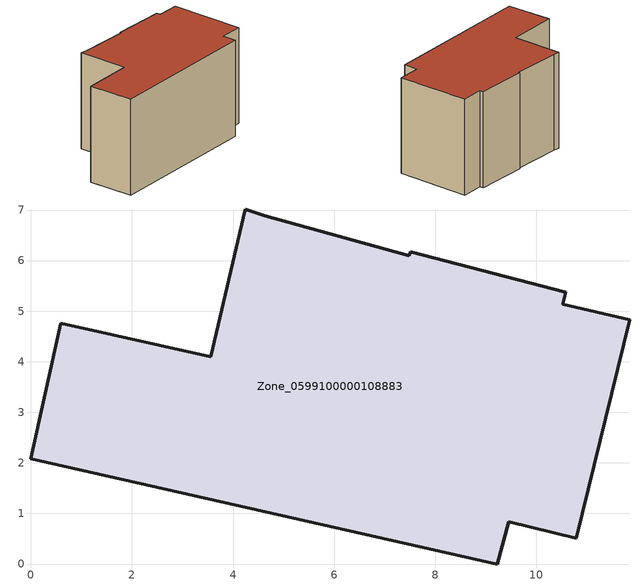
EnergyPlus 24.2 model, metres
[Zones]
Zone_0599100000108883
 floor ground (C_G): 4.63,6.89 7.48,6.09 7.5,6.17 10.58,5.37 10.52,5.14 11.85,4.83 10.79,0.51 9.46,0.84 9.23,0 0,2.08 0.6,4.76 3.56,4.1 4.25,7.02 z0
 wall outside (C_F): 10.52,5.14 10.58,5.37 7.5,6.17 7.48,6.09 4.63,6.89 4.25,7.02 3.56,4.1 0.6,4.76 0,2.08 9.23,0 9.46,0.84 10.79,0.51 11.85,4.83 10.52,5.14 z0:5.83
 roof outside (C_R): 7.48,6.09 4.63,6.89 4.25,7.02 3.56,4.1 0.6,4.76 0,2.08 9.23,0 9.46,0.84 10.79,0.51 11.85,4.83 10.52,5.14 10.58,5.37 7.5,6.17 z5.83
[BUILDING]
Pand.0599100000108883: North Axis=0; Terrain=City; Loads Convergence Tolerance Value=0.04; Temperature Convergence Tolerance Value=0.4; Solar Distribution=FullExterior; Maximum Number of Warmup Days=25; Minimum Number of Warmup Days=1
[Site:Location]
Rotterdam.The.Hague.AP_ZH_NLD Design_Conditions: Latitude=51.96; Longitude=4.45; Time Zone=1; Elevation=-4.5
[SITE:GROUNDTEMPERATURE:BUILDINGSURFACE]
18, 18, 18, 18, 18, 18, 18, 18, 18, 18, 18, 18
[MATERIAL] Thermal Absorptance=0.9; Solar Absorptance=0.7; Visible Absorptance=0.7
Name | Roughness | Thickness | Conductivity | Density | Specific Heat
G.TC.1946 | MediumSmooth | 0.15 | 1 | 540 | 1210
F.TC.1946 | Rough | 0.3 | 0.857143 | 1920 | 840
R.TC.1946 | MediumRough | 0.2 | 0.909091 | 1500 | 1000
[CONSTRUCTION]
C_G: G.TC.1946
C_F: F.TC.1946
C_R: R.TC.1946
[ZONE]
Zone_0599100000108883: Type=1; Multiplier=1; Ceiling Height=Autocalculate; Volume=Autocalculate; Floor Area=autocalculate; Part of Total Floor Area=Yes
[ZONEINFILTRATION:DESIGNFLOWRATE]
Infil_Zone_0599100000108883: Zone or ZoneList or Space or SpaceList=Zone_0599100000108883; Schedule=AlwaysOn; Design Flow Rate Calculation Method=Flow/Area; Flow Rate per Floor Area=0.003; Constant Term Coefficient=1; Temperature Term Coefficient=0; Velocity Term Coefficient=0; Velocity Squared Term Coefficient=0
[HVACTEMPLATE:ZONE:IDEALLOADSAIRSYSTEM]
Zone_0599100000108883: Maximum Heating Supply Air Temperature=50; Minimum Cooling Supply Air Temperature=13; Maximum Heating Supply Air Humidity Ratio=0.0156; Minimum Cooling Supply Air Humidity Ratio=0.0077; Heating Limit=NoLimit; Cooling Limit=NoLimit; Dehumidification Control Type=ConstantSensibleHeatRatio; Cooling Sensible Heat Ratio=0.7; Dehumidification Setpoint=60; Humidification Control Type=None; Humidification Setpoint=30; Outdoor Air Method=None; Outdoor Air Flow Rate per Person=0.00944; Outdoor Air Flow Rate per Zone Floor Area=0; Outdoor Air Flow Rate per Zone=0; Demand Controlled Ventilation Type=None; Outdoor Air Economizer Type=NoEconomizer; Heat Recovery Type=None; Sensible Heat Recovery Effectiveness=0.7; Latent Heat Recovery Effectiveness=0.65
[ZONECONTROL:THERMOSTAT]
ThermostatControl_Zone_0599100000108883: Zone or ZoneList=Zone_0599100000108883; Control Type Schedule=DualSetpointControlType; Control 1=Thermostat_Zone_0599100000108883; Temperature Difference Between Cutout And Setpoint=0
[THERMOSTATSETPOINT:DUALSETPOINT]
Thermostat_Zone_0599100000108883: Heating Setpoint Temperature Schedule=HeatingSetpoint_Zone_0599100000108883; Cooling Setpoint Temperature Schedule=CoolingSetpoint_Zone_0599100000108883
[SCHEDULE:COMPACT]
HeatingSetpoint_Zone_0599100000108883: Through: 12/31, For: AllDays, Until: 24:00, 21
CoolingSetpoint_Zone_0599100000108883: Through: 12/31, For: AllDays, Until: 24:00, 24
DualSetpointControlType: Through: 12/31, For: AllDays, Until: 24:00, 4
AlwaysOn: Through: 12/31, For: AllDays, Until: 24:00, 1
